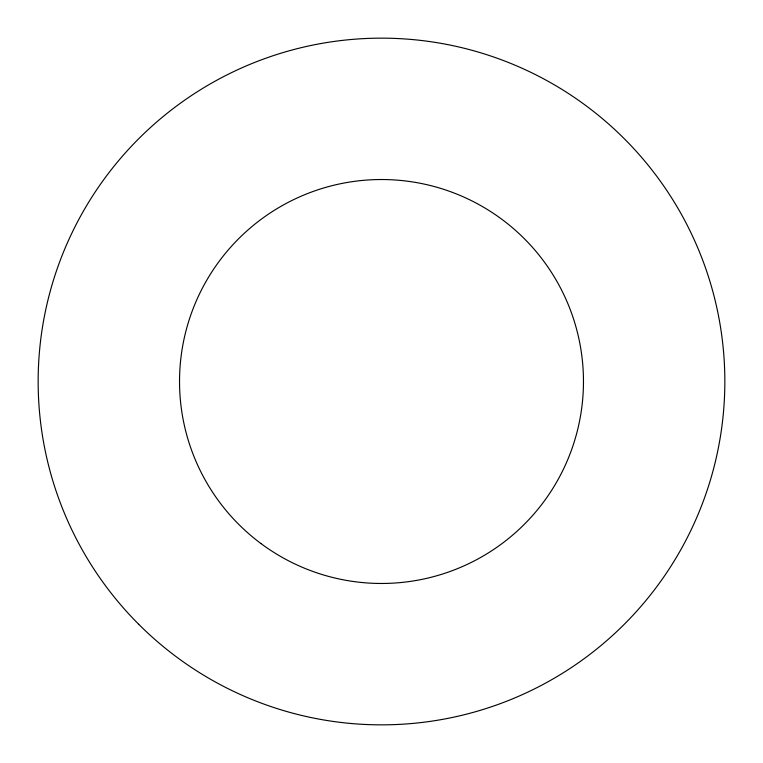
<?xml version="1.0" encoding="UTF-8"?>
<svg xmlns="http://www.w3.org/2000/svg" width="763" height="763" viewBox="0 0 763 763"><rect width="100%" height="100%" fill="white"/><g stroke="black" fill="none" stroke-linecap="round" stroke-linejoin="round"><path stroke-width="1.14" d="M138.713 624.287A343.35 343.35 0 0 0 713.147 470.361A343.35 343.35 0 0 0 292.639 49.853A343.35 343.35 0 0 0 138.713 624.287M261.022 543.599A201.966 201.966 0 0 0 582.121 404.781A201.966 201.966 0 0 0 301.356 196.11A201.966 201.966 0 0 0 261.022 543.599"/></g></svg>
